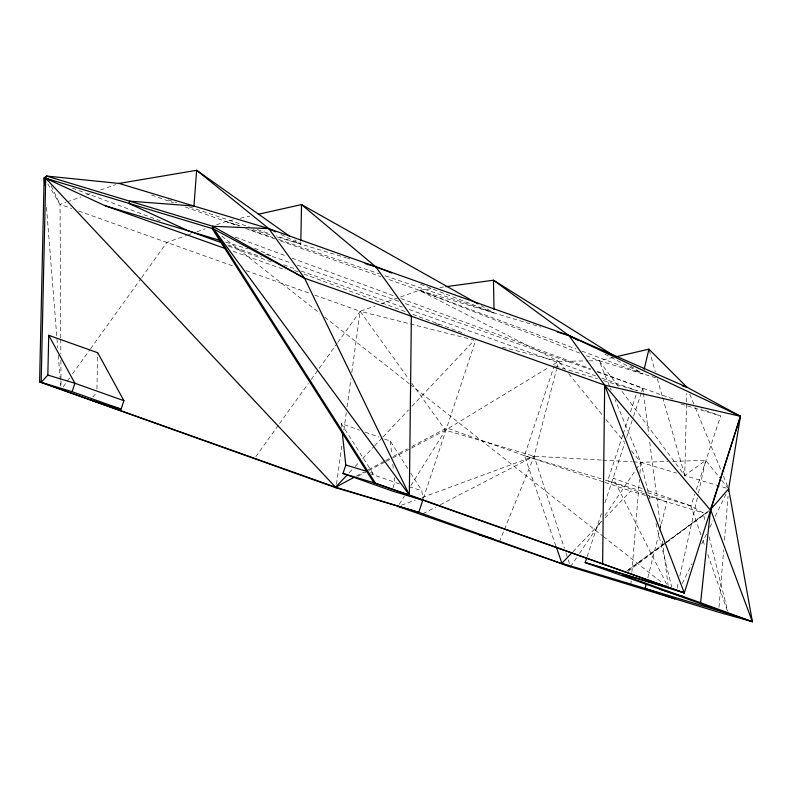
<?xml version="1.0" encoding="UTF-8"?>
<svg xmlns="http://www.w3.org/2000/svg" width="792" height="792" viewBox="0 0 792 792"><rect width="100%" height="100%" fill="white"/><g stroke="black" fill="none" stroke-linecap="round" stroke-linejoin="round"><path stroke-width="0.59" stroke-dasharray="3.96 2.97" d="M300.821 241.629L300.782 244.094L276.161 235.877M96.921 388.912L97.723 352.747M726.343 488.12L684.733 475.556L686.555 403.168M686.585 401.94L686.793 393.347M630.887 584.486L631.184 580.823M631.877 572.269L639.431 479.407M639.926 473.299L640.817 462.3L615.047 399.514M719.017 607.335L723.69 549.915M724.482 540.134L728.056 496.148M336.511 484.11L341.708 446.114M343.886 430.175L346.401 411.791M347.074 406.89L350.935 378.695M351.777 372.567L360.162 311.286L375.21 305.95M677.13 588.119L678.209 583.308M679.823 576.071L698.168 494.139M698.445 492.931L705.721 460.399L672.656 461.37M647.816 577.754L659.439 531.531M659.746 530.343L666.904 501.89L646.005 494.455M504.464 529.393L534.115 456.242L556.439 369.686M556.746 368.498L558.578 361.38L588.06 360.885M393.04 487.753L394.782 482.486L394.258 477.616M423.433 498.267L476.051 339.154M555.885 545.955L524.492 455.687L554.251 365.706M622.769 435.234L607.692 480.803L644.846 494.04M623.156 434.065L628.947 416.533M630.491 411.86L636.293 394.327M587.119 556.707L601.841 512.186M604.939 502.811L624.68 443.154M626.611 437.313L633.174 417.443M633.56 416.275L641.292 392.901M641.678 391.733L642.837 388.228L596.524 371.052M700.96 534.857L690.891 505.92L694.762 494.238M696.307 489.565L720.651 415.939L700.91 408.91M499.366 541.966L503.999 530.541M682.259 583.546L691.97 563.716M701.682 543.896L707.078 532.877M709.771 527.373L713.008 520.76M715.166 516.354L725.957 494.327M399.227 504.385L404.435 496.03M410.939 485.575L445.431 430.204L549.153 367.122M570.517 566.795L576.724 557.578M579.477 553.479L602.227 519.671M604.979 515.572L635.303 470.498M635.996 469.468L640.817 462.3L667.765 461.508M63.212 386.842L69.686 377.814M72.567 373.804L89.843 349.737M90.565 348.737L140.956 278.537M141.669 277.537L166.865 242.441L186.546 235.452M255.776 456.687L278.814 424.601M279.536 423.601L308.326 383.486M311.207 379.477L318.404 369.448M319.127 368.448L337.125 343.372M337.847 342.372L360.162 311.286L473.715 339.956M92.654 397.069L96 393.436M349.153 472.824L354.242 467.438M355.093 466.538L358.489 462.944M362.736 458.449L373.765 446.757M374.616 445.856L382.249 437.768M383.1 436.867L408.553 409.9M411.949 406.306L473.893 340.689M572.962 551.697L601.841 521.334M605.236 517.76L630.719 490.971L648.222 496.257M627.937 571.398L708.612 510.988L665.983 542.243M664.983 542.966L626.333 571.329L664.963 543.312M665.953 542.599L707.543 512.394M621.997 391.387L684.733 475.556L705.721 460.399L721.017 479.348M553.341 364.567L558.578 361.38L564.785 369.003M356.271 476.18L363.894 472.111M368.25 469.785L384.595 461.073M385.684 460.498L392.218 457.014M393.307 456.43L407.464 448.876M411.82 446.559L446.678 427.967L524.492 455.687L603.87 482.051M357.895 476.269L367.736 471.082M368.834 470.507L385.249 461.875M386.338 461.3L391.812 458.42M392.911 457.845L410.414 448.628M411.513 448.054L445.431 430.204L534.115 456.242L601.573 460.073M422.878 513.77L435.966 506.999M440.322 504.742L534.115 456.242L564.389 548.173M401.386 505.197L415.236 500.089M422.156 497.534L534.115 456.242M60.766 337.917L60.043 204.385L65.825 202.336M66.983 201.92L80.873 196.99M86.665 194.941L90.139 193.713M100.554 190.011L115.602 184.675M187.704 235.046L191.179 233.808M196.96 231.759L205.069 228.888M216.642 224.78L225.898 221.493L233.105 219.879M380.992 303.89L419.196 290.337L431.373 288.674M613.354 357.4L599.108 360.697L589.288 360.865M240.303 218.275L249.906 216.127M439.897 287.516L443.55 287.021M602.801 460.142L632.234 461.815M633.461 461.885L640.817 462.3L676.645 473.121M502.395 347.193L558.578 361.38L419.196 290.337L386.595 278.725M239.946 225.73L225.898 221.493L238.788 225.888M252.806 229.611L271.527 235.264M277.378 237.036L346.411 257.875M347.579 258.222L349.916 258.935M579.635 353.074L419.196 290.337L540.867 327.076M225.789 242.164L248.054 248.886M265.637 254.192L291.288 263.013M655.746 377.794L599.108 360.697L586.506 355.766M555.42 366.062L597.604 378.794M603.464 380.566L637.451 390.822L601.375 377.972M680.813 403.91L720.651 415.939M524.492 455.687L604.177 479.744M605.345 480.101L646.361 492.485M647.539 492.832L690.891 505.92L703.078 512.82L705.187 521.215M649.391 496.614L703.078 512.82M370.488 472.487L372.844 473.2L373.121 475.606M399.485 483.902L370.854 473.962M408.9 486.743L421.839 490.654L422.948 500.267M168.31 199.881L176.517 202.613M189.417 206.92L249.203 226.878M257.41 229.621L270.3 233.927M605.038 482.437L630.719 490.971M250.49 229.878L272.745 237.461M278.596 239.461L379.309 273.804M385.169 275.804L494.069 312.949L494.03 310.523M151.589 195.02L173.646 202.881M185.259 207.019L237.55 225.641M245.698 228.541L274.804 238.907M280.625 240.986L380.774 276.655M297.109 265.082L399.544 301.574M405.365 303.643L590.456 369.567M597.435 372.052L675.358 399.812M227.858 244.936L261.608 256.954M283.714 264.825L296.515 269.389M301.168 271.042L402.405 307.098M409.385 309.593L595.564 375.903M233.145 251.331L285.526 269.993M435.689 323.483L439.184 324.72M47.827 183.952L60.043 204.385L71.656 208.524M78.616 211.009L233.234 266.082M246.045 270.636L310.088 293.456M314.751 295.109L360.162 311.286L408.89 379.239M642.114 488.555L613.077 478.21L667.28 585.496M647.925 490.614L690.891 505.92M341.689 427.274L341.293 423.621L359.518 430.115M365.221 432.145L378.893 437.016M384.595 439.045L390.288 441.075L408.038 468.963M235.264 237.105L286.209 255.994M292 258.142L395.05 296.357M400.841 298.495L590.733 368.904M72.339 188.159L160.331 220.79M228.65 246.114L271.488 262.003M294.654 270.587L298.119 271.874M303.91 274.022L406.959 312.226M412.751 314.375L464.855 333.699M419.196 290.337L576.111 348.955M581.882 351.113L643.035 373.953L630.481 366.082M420.493 284.209L494.069 312.949L481.16 305.682M254.687 248.193L271.498 255.965M280.952 234.511L300.782 244.094L294.772 239.837M604.9 354.182L643.035 373.953M221.819 236.165L319.869 313.345M324.72 317.166L409.177 383.645M410.147 384.417L602.365 535.719M603.336 536.481L662.558 583.1M568.666 373.755L602.801 415.651M605.91 419.453L624.522 442.302M631.511 450.876L640.817 462.3L650.034 499.465M721.779 480.298L727.888 487.872M618.304 386.437L599.108 360.697L609.889 386.951M411.751 383.239L445.431 430.204M410.672 473.091L421.839 490.654M341.293 423.621L372.844 473.2M51.153 185.853L60.043 204.385M689.763 394.06L694.921 406.623M695.386 407.761L721.156 470.557M723.502 476.259L727.719 486.535M610.355 388.09L611.295 390.377M702.969 540.639L704.979 546.431M707.801 554.529L728.333 613.543M565.924 552.836L567.834 558.647M568.22 559.815L570.131 565.637M649.282 350.351L655.301 371.616M657.311 378.705L662.33 396.416M662.657 397.604L684.733 475.556M709.087 536.798L727.729 611.147M655.974 523.443L671.735 586.981M642.837 388.228L643.312 391.901M643.47 393.119L648.797 434.729M649.737 442.065L660.706 527.729M662.429 541.183L668.072 585.238M390.288 441.075L391.743 454.469M392.802 464.221L393.466 470.309M46.51 207.405L57.707 347.935M58.301 355.331L60.756 386.149M60.776 339.154L60.855 353.994M60.885 360.172L61.024 386.14"/><path stroke-width="1.19" d="M557.251 332.016L568.953 335.551L740.461 416.295L728.66 488.822L752.4 621.71L718.621 612.226L570.517 566.795L418.78 512.325L336.006 487.783L39.6 381.873L44.154 177.814L46.451 176.032L119.077 183.437L268.834 228.65L568.953 335.551L686.951 387.209L740.461 416.295L684.288 592.931L409.335 494.99L411.375 316.255L375.655 266.706L301.524 204.584L258.311 214.246M602.623 563.845L604.672 385.1L568.953 335.551L493.485 280.21L445.985 286.684M300.851 240.392L301.524 204.584L477.932 303.861M423.047 499.445L418.78 512.325L335.58 487.209L41.144 382.338L45.708 178.279L46.451 176.032L212.85 226.274L304.554 278.21L604.672 385.1L740.461 416.295L710.572 509.523L700.593 602.722L752.4 621.71L710.572 509.523L728.66 488.822L728.462 491.258M41.144 382.338L47.837 375.081L48.728 335.303L97.723 352.747L123.898 400.702L121.107 409.137L90.149 399.792M710.572 509.523L710.513 510.236L604.672 385.1L684.288 592.931L585.179 562.567L586.733 557.875M644.153 369.23L648.945 349.173L615.721 356.855L493.485 280.21L494.01 309.306M646.322 583.684L645.134 588.426L674.705 598.97M39.6 381.873L72.102 391.684L74.894 383.249L48.728 335.303M275.438 231.848L268.834 228.65L212.85 226.274L212.107 228.522L373.953 482.813L684.288 592.931M422.948 500.267L391.99 490.921L342.995 473.467L345.787 465.033L342.213 432.155M347.46 474.626L335.58 487.209L336.006 487.783M752.4 621.71L728.333 613.543L561.924 563.31L572.121 552.588M354.093 477.338L335.58 487.209L45.708 178.279L53.806 181.289M119.077 183.437L196.654 170.29L289.763 236.293M493.604 538.976L479.348 534.838L397.921 506.474M365.132 263.528L375.655 266.706L391.753 272.993M342.995 473.467L375.497 483.278L409.335 494.99L304.554 278.21L213.652 228.987L44.154 177.814L44.748 185.209M45.708 178.279L105.089 205.722L221.107 240.748M682.328 385.813L686.951 387.209L648.945 349.173M47.837 375.081L74.894 383.249L123.898 400.702M345.787 465.033L366.963 471.428M660.003 589.218L683.763 596.891L623.017 575.081L622.373 574.24M570.517 566.795L479.348 534.838M220.879 242.451L188.298 230.838L128.908 203.405L129.65 201.148L193.951 206.049L196.654 170.29L268.834 228.65L304.554 278.21M105.089 205.722L224.997 248.431M700.593 602.722L680.576 595.594M728.333 613.543L585.179 562.567L668.389 587.684L666.438 586.159M72.102 391.684L121.107 409.137M568.953 335.551L577.665 340.065M212.85 226.274L213.652 228.987L409.335 494.99M213.652 228.987L375.497 483.278M556.291 547.104L561.924 563.31"/></g></svg>
